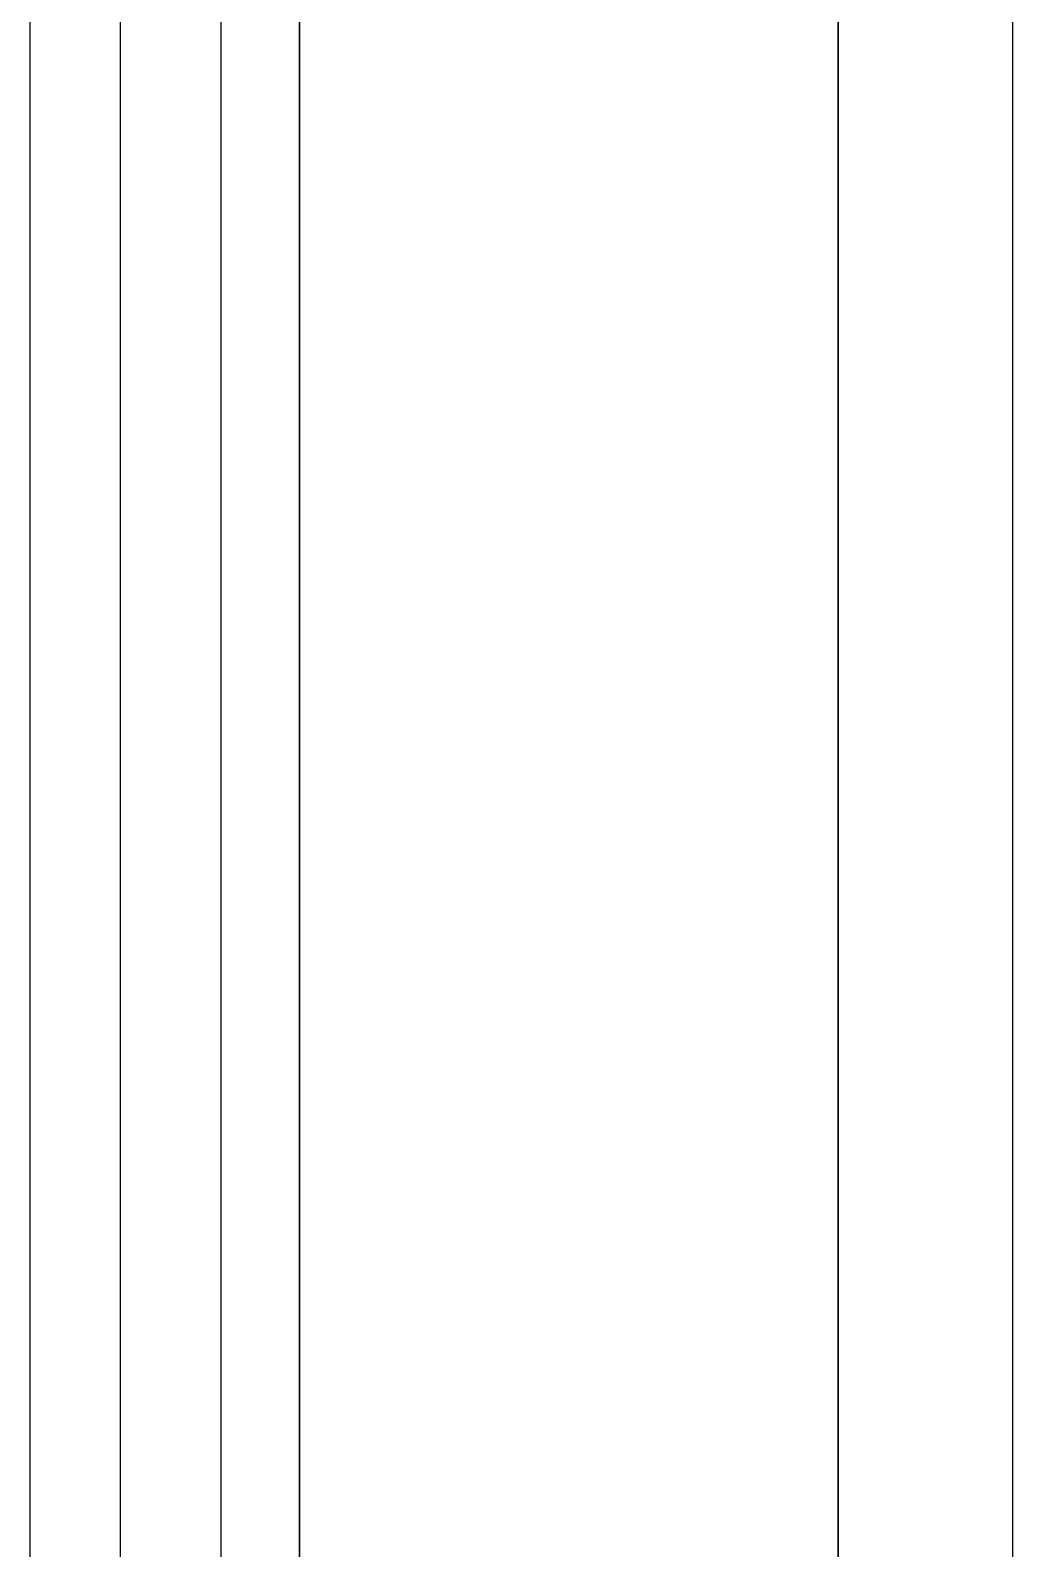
# Model space of a CAD drawing. Header units: millimetres. Extents: x 43168.9 to 43194.6, y -25545.1 to -25543.4.
# Drawn here: x 43170.388979 to 43170.390074, y -25543.973367 to -25543.971676 of the extents above; entities that cross this region are included whole.
import ezdxf

# ---------------------------------------------------------------- set-up
doc = ezdxf.new("R2010")
doc.units = ezdxf.units.MM
doc.header["$LTSCALE"] = 200
doc.layers.add('olcuic_sgh', color=183, linetype='Continuous')

msp = doc.modelspace()

# ---------------------------------------------------------------- linework, layer by layer
for p, q in [((43170.388979, -25543.9779194, 0.017), (43170.388979, -25543.9639194, 0.017)), ((43170.389279, -25543.9779194), (43170.389279, -25543.9639194)), ((43170.389879, -25543.9779194), (43170.389879, -25543.9639194)), ((43170.389079, -25543.9647194, 0.0104), (43170.389079, -25543.9771194, 0.0104))]:
    msp.add_line(p, q)
for points in [[(43170.388979, -25543.9639194, 0.017), (43170.3891912, -25543.9639194, 0.0170879), (43170.3891912, -25543.9779194, 0.0170879), (43170.388979, -25543.9779194, 0.017)], [(43170.389279, -25543.9639194, 0.0173), (43170.3891912, -25543.9639194, 0.0170879), (43170.3891912, -25543.9779194, 0.0170879), (43170.389279, -25543.9779194, 0.0173)], [(43170.389879, -25543.9639194, 0.019), (43170.389879, -25543.9779194, 0.019), (43170.389279, -25543.9779194, 0.019), (43170.389279, -25543.9639194, 0.019)], [(43170.389279, -25543.9639194, 0.019), (43170.389279, -25543.9779194, 0.019), (43170.389279, -25543.9779194, 0.0173), (43170.389279, -25543.9639194, 0.0173)], [(43170.389879, -25543.9639194, 0.019), (43170.389879, -25543.9639194, 0.016), (43170.389879, -25543.9779194, 0.016), (43170.389879, -25543.9779194, 0.019)]]:
    msp.add_3dface(points)
at = {"layer": 'olcuic_sgh'}
msp.add_line((43170.3900736, -25543.8426694), (43170.3900736, -25544.3461694), dxfattribs=at)

doc.saveas('drawing.dxf')
